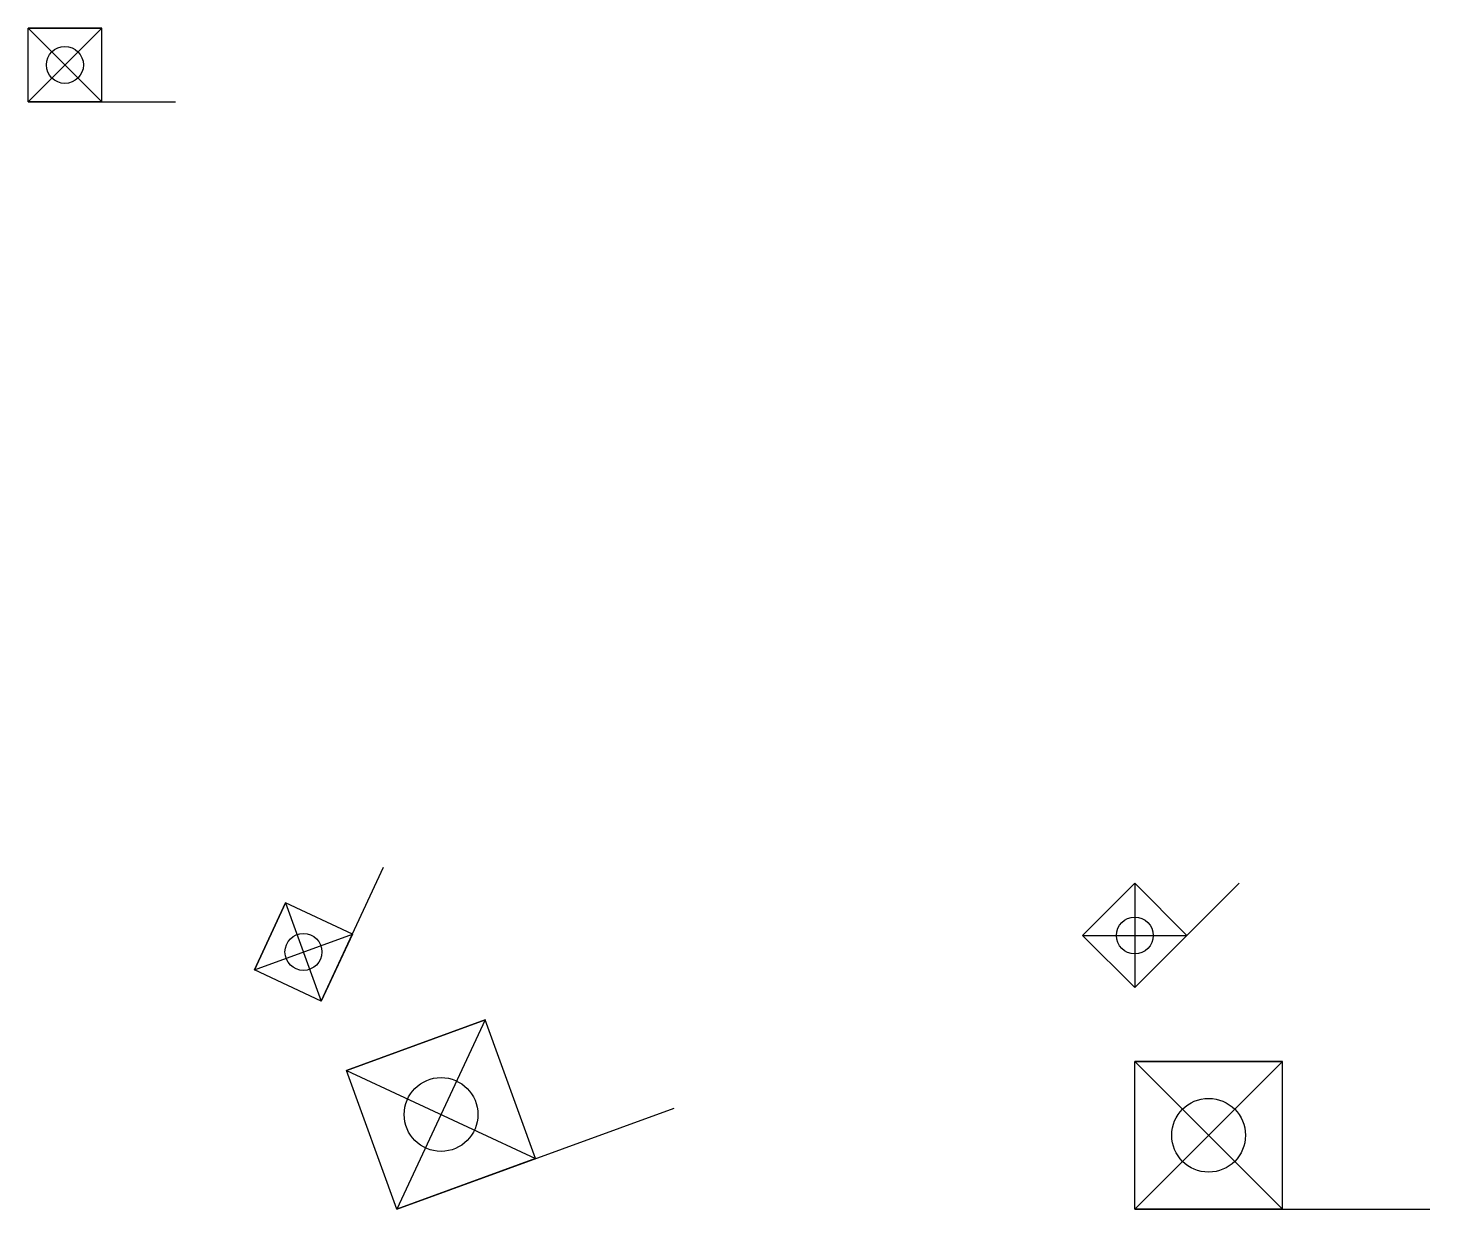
# Model space of a CAD drawing. Header units: metres. Extents: x 0 to 19, y 4.8 to 21.
import ezdxf

# ---------------------------------------------------------------- set-up
doc = ezdxf.new("R2010")
doc.units = ezdxf.units.M

# ---------------------------------------------------------------- blocks, each defined once
blk = doc.blocks.new('HOJA')
for p, q in [((0, 0), (0, 1)), ((0, 1), (1, 1))]:
    blk.add_line(p, q)
blk.add_lwpolyline([(0, 0), (1, 0), (1, 1)])
blk.add_circle((0.5, 0.5), 0.25)
blk.add_3dface([(0, 0), (1, 0), (1, 1)])
blk = doc.blocks.new('RAMA', base_point=(1, 0))
at = {"layer": 'MUROS'}
blk.add_line((1, 0), (3, 0), dxfattribs=at)
blk.add_blockref('HOJA', (1, 0))
at = {"layer": 'MUROS', "rotation": 90}
blk.add_blockref('HOJA', (2, 0), dxfattribs=at)
blk = doc.blocks.new('ARBOLITO')
at = {"rotation": 45}
blk.add_blockref('RAMA', (0, 3), dxfattribs=at)
at = {"xscale": 2, "yscale": 2}
blk.add_blockref('RAMA', (0, 0), dxfattribs=at)

msp = doc.modelspace()

# ---------------------------------------------------------------- block references
msp.add_blockref('RAMA', (0, 20))
at = {"rotation": 20}
msp.add_blockref('ARBOLITO', (5, 5), dxfattribs=at)
at = {"layer": 'MUROS'}
msp.add_blockref('ARBOLITO', (15, 5), dxfattribs=at)

doc.saveas('drawing.dxf')
